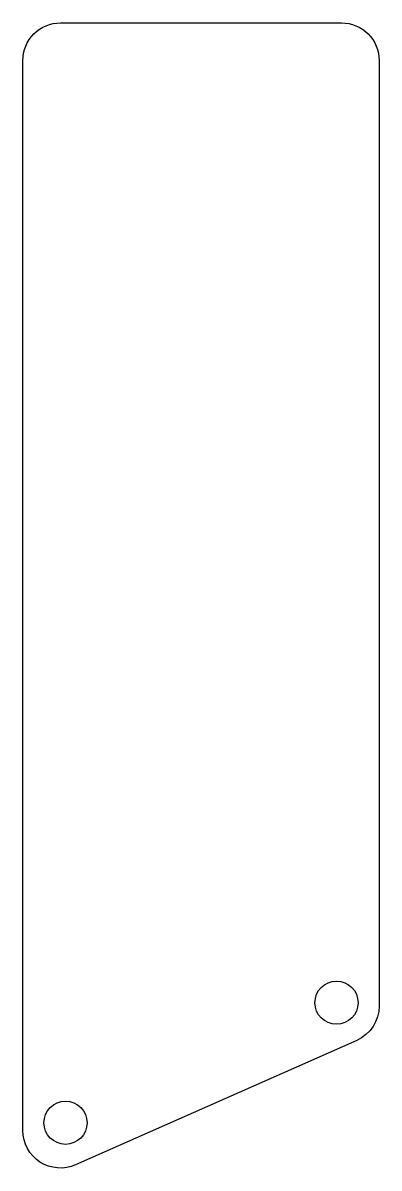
# Model space of a CAD drawing. Header units: millimetres. Extents: x 67.3 to 86.3, y -20.5 to 40.5.
import ezdxf

# ---------------------------------------------------------------- set-up
doc = ezdxf.new("R2010")
doc.units = ezdxf.units.MM
doc.layers.add('Case Machining', color=18, linetype='Continuous', true_color=0x000000)

msp = doc.modelspace()

# ---------------------------------------------------------------- linework, layer by layer
at = {"layer": 'Case Machining'}
msp.add_lwpolyline([(67.289, -18.481), (67.289, 38.474, -0.414214), (69.289, 40.474), (84.259, 40.474, -0.414214), (86.259, 38.474), (86.259, -11.853, -0.296781), (85.069, -13.682), (70.099, -20.309, -0.542281)], format="xyb", close=True, dxfattribs=at)
for centre in [(83.99, -11.678, 8.58), (69.558, -18.067, 8.58)]:
    msp.add_circle(centre, 1.15, dxfattribs=at)

doc.saveas('drawing.dxf')
